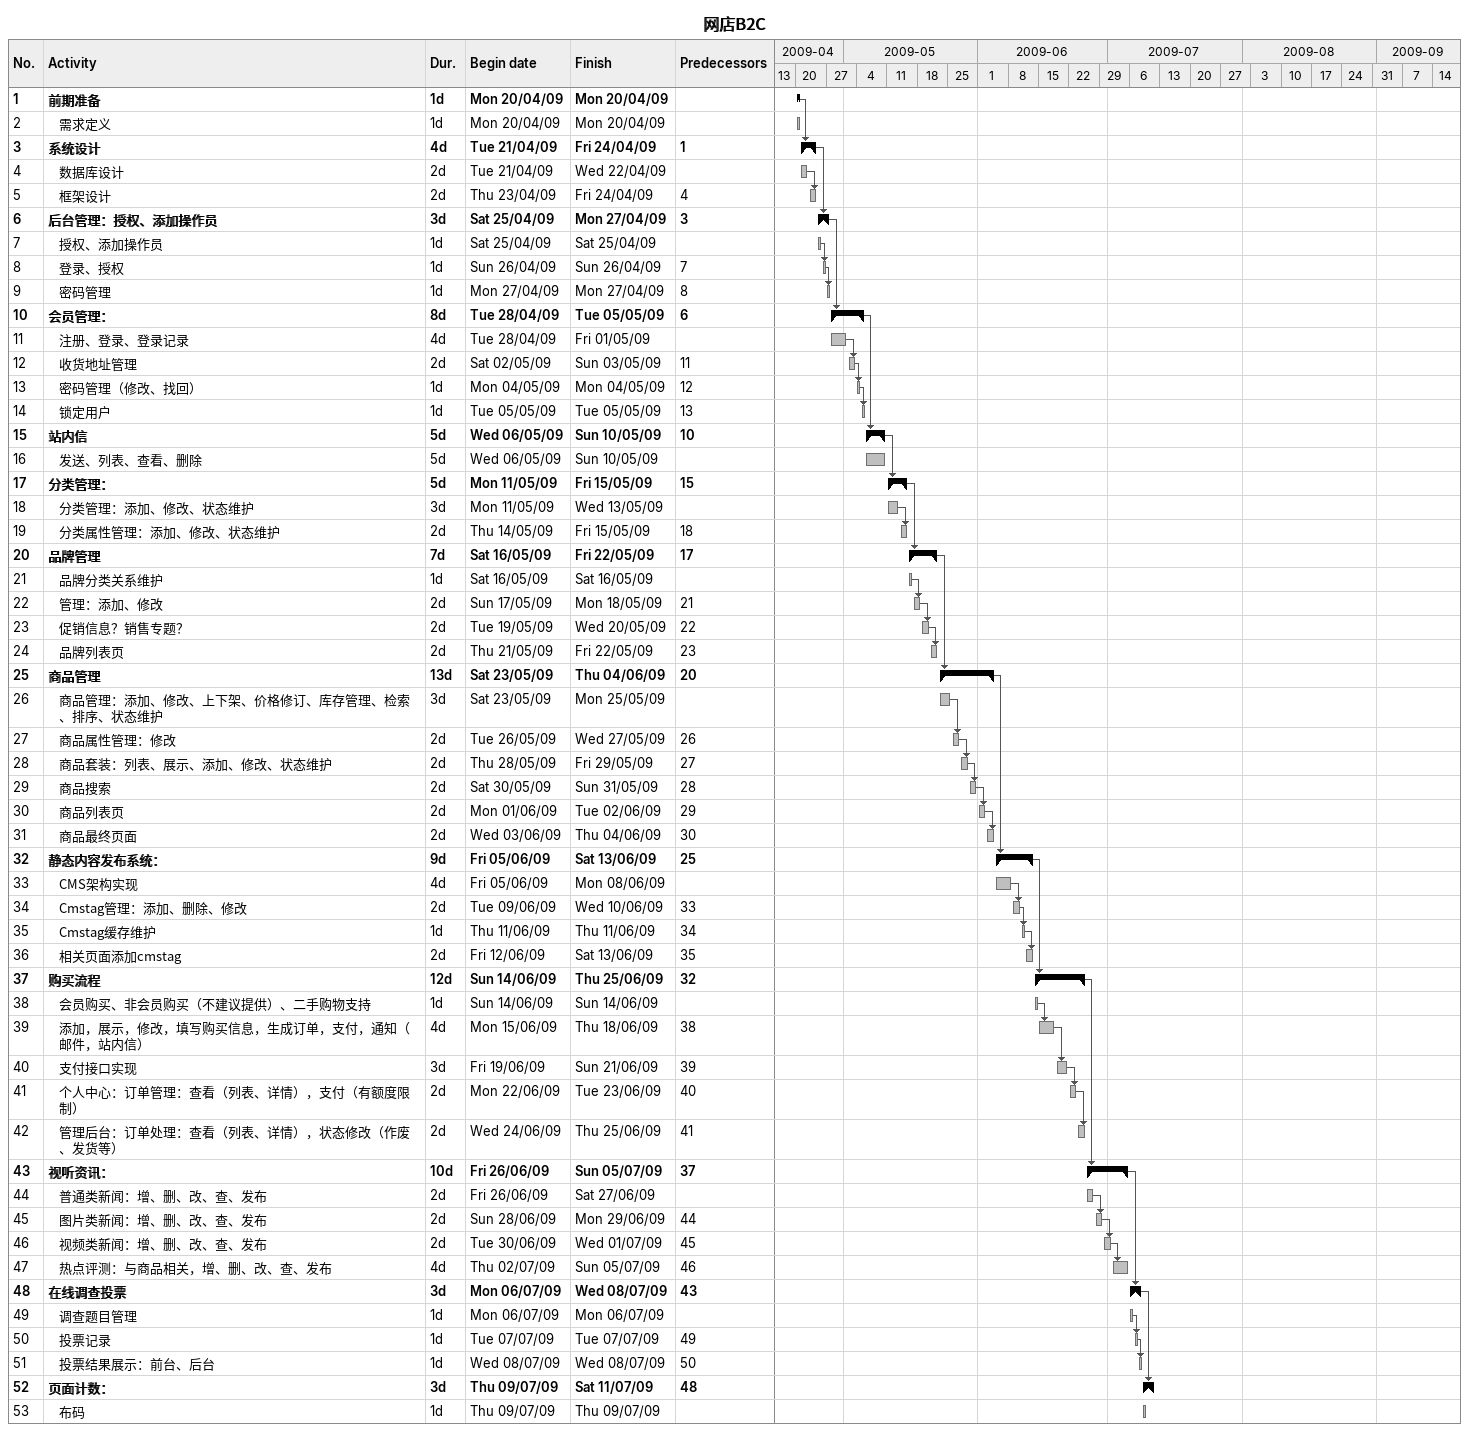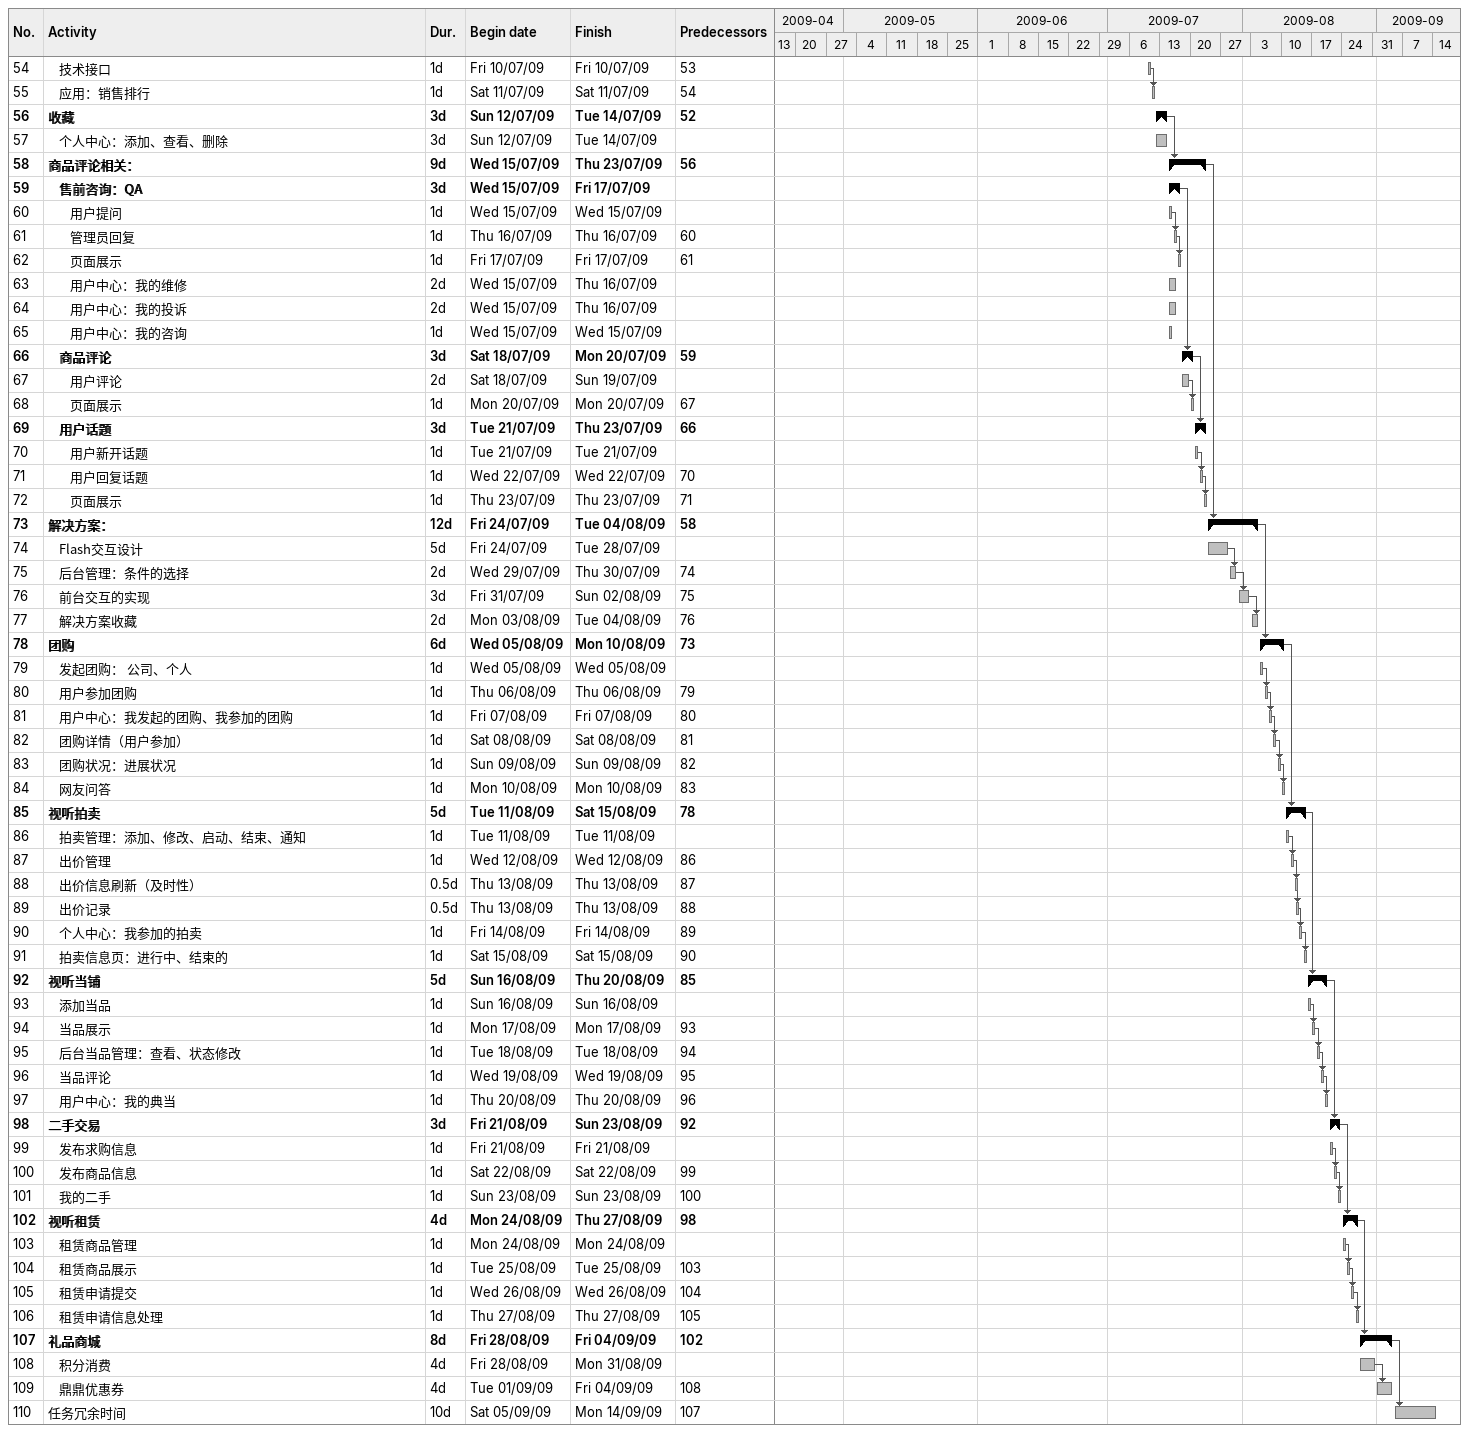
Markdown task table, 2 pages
网店B2C

| ID | Level | Task | Duration | Start | Finish | Predecessors |
|---|---|---|---|---|---|---|
| 1 | 1 | **前期准备** | 1d | 2009-04-20 | 2009-04-20 |  |
| 2 | 2 | 需求定义 | 1d | 2009-04-20 | 2009-04-20 |  |
| 3 | 1 | **系统设计** | 4d | 2009-04-21 | 2009-04-24 | 1 |
| 4 | 2 | 数据库设计 | 2d | 2009-04-21 | 2009-04-22 |  |
| 5 | 2 | 框架设计 | 2d | 2009-04-23 | 2009-04-24 | 4 |
| 6 | 1 | **后台管理：授权、添加操作员** | 3d | 2009-04-25 | 2009-04-27 | 3 |
| 7 | 2 | 授权、添加操作员 | 1d | 2009-04-25 | 2009-04-25 |  |
| 8 | 2 | 登录、授权 | 1d | 2009-04-26 | 2009-04-26 | 7 |
| 9 | 2 | 密码管理 | 1d | 2009-04-27 | 2009-04-27 | 8 |
| 10 | 1 | **会员管理：** | 8d | 2009-04-28 | 2009-05-05 | 6 |
| 11 | 2 | 注册、登录、登录记录 | 4d | 2009-04-28 | 2009-05-01 |  |
| 12 | 2 | 收货地址管理 | 2d | 2009-05-02 | 2009-05-03 | 11 |
| 13 | 2 | 密码管理（修改、找回） | 1d | 2009-05-04 | 2009-05-04 | 12 |
| 14 | 2 | 锁定用户 | 1d | 2009-05-05 | 2009-05-05 | 13 |
| 15 | 1 | **站内信** | 5d | 2009-05-06 | 2009-05-10 | 10 |
| 16 | 2 | 发送、列表、查看、删除 | 5d | 2009-05-06 | 2009-05-10 |  |
| 17 | 1 | **分类管理：** | 5d | 2009-05-11 | 2009-05-15 | 15 |
| 18 | 2 | 分类管理：添加、修改、状态维护 | 3d | 2009-05-11 | 2009-05-13 |  |
| 19 | 2 | 分类属性管理：添加、修改、状态维护 | 2d | 2009-05-14 | 2009-05-15 | 18 |
| 20 | 1 | **品牌管理** | 7d | 2009-05-16 | 2009-05-22 | 17 |
| 21 | 2 | 品牌分类关系维护 | 1d | 2009-05-16 | 2009-05-16 |  |
| 22 | 2 | 管理：添加、修改 | 2d | 2009-05-17 | 2009-05-18 | 21 |
| 23 | 2 | 促销信息？销售专题？ | 2d | 2009-05-19 | 2009-05-20 | 22 |
| 24 | 2 | 品牌列表页 | 2d | 2009-05-21 | 2009-05-22 | 23 |
| 25 | 1 | **商品管理** | 13d | 2009-05-23 | 2009-06-04 | 20 |
| 26 | 2 | 商品管理：添加、修改、上下架、价格修订、库存管理、检索、排序、状态维护 | 3d | 2009-05-23 | 2009-05-25 |  |
| 27 | 2 | 商品属性管理：修改 | 2d | 2009-05-26 | 2009-05-27 | 26 |
| 28 | 2 | 商品套装：列表、展示、添加、修改、状态维护 | 2d | 2009-05-28 | 2009-05-29 | 27 |
| 29 | 2 | 商品搜索 | 2d | 2009-05-30 | 2009-05-31 | 28 |
| 30 | 2 | 商品列表页 | 2d | 2009-06-01 | 2009-06-02 | 29 |
| 31 | 2 | 商品最终页面 | 2d | 2009-06-03 | 2009-06-04 | 30 |
| 32 | 1 | **静态内容发布系统：** | 9d | 2009-06-05 | 2009-06-13 | 25 |
| 33 | 2 | CMS架构实现 | 4d | 2009-06-05 | 2009-06-08 |  |
| 34 | 2 | Cmstag管理：添加、删除、修改 | 2d | 2009-06-09 | 2009-06-10 | 33 |
| 35 | 2 | Cmstag缓存维护 | 1d | 2009-06-11 | 2009-06-11 | 34 |
| 36 | 2 | 相关页面添加cmstag | 2d | 2009-06-12 | 2009-06-13 | 35 |
| 37 | 1 | **购买流程** | 12d | 2009-06-14 | 2009-06-25 | 32 |
| 38 | 2 | 会员购买、非会员购买（不建议提供）、二手购物支持 | 1d | 2009-06-14 | 2009-06-14 |  |
| 39 | 2 | 添加，展示，修改，填写购买信息，生成订单，支付，通知（邮件，站内信） | 4d | 2009-06-15 | 2009-06-18 | 38 |
| 40 | 2 | 支付接口实现 | 3d | 2009-06-19 | 2009-06-21 | 39 |
| 41 | 2 | 个人中心：订单管理：查看（列表、详情），支付（有额度限制） | 2d | 2009-06-22 | 2009-06-23 | 40 |
| 42 | 2 | 管理后台：订单处理：查看（列表、详情），状态修改（作废、发货等） | 2d | 2009-06-24 | 2009-06-25 | 41 |
| 43 | 1 | **视听资讯：** | 10d | 2009-06-26 | 2009-07-05 | 37 |
| 44 | 2 | 普通类新闻：增、删、改、查、发布 | 2d | 2009-06-26 | 2009-06-27 |  |
| 45 | 2 | 图片类新闻：增、删、改、查、发布 | 2d | 2009-06-28 | 2009-06-29 | 44 |
| 46 | 2 | 视频类新闻：增、删、改、查、发布 | 2d | 2009-06-30 | 2009-07-01 | 45 |
| 47 | 2 | 热点评测：与商品相关，增、删、改、查、发布 | 4d | 2009-07-02 | 2009-07-05 | 46 |
| 48 | 1 | **在线调查投票** | 3d | 2009-07-06 | 2009-07-08 | 43 |
| 49 | 2 | 调查题目管理 | 1d | 2009-07-06 | 2009-07-06 |  |
| 50 | 2 | 投票记录 | 1d | 2009-07-07 | 2009-07-07 | 49 |
| 51 | 2 | 投票结果展示：前台、后台 | 1d | 2009-07-08 | 2009-07-08 | 50 |
| 52 | 1 | **页面计数：** | 3d | 2009-07-09 | 2009-07-11 | 48 |
| 53 | 2 | 布码 | 1d | 2009-07-09 | 2009-07-09 |  |
| 54 | 2 | 技术接口 | 1d | 2009-07-10 | 2009-07-10 | 53 |
| 55 | 2 | 应用：销售排行 | 1d | 2009-07-11 | 2009-07-11 | 54 |
| 56 | 1 | **收藏** | 3d | 2009-07-12 | 2009-07-14 | 52 |
| 57 | 2 | 个人中心：添加、查看、删除 | 3d | 2009-07-12 | 2009-07-14 |  |
| 58 | 1 | **商品评论相关：** | 9d | 2009-07-15 | 2009-07-23 | 56 |
| 59 | 2 | **售前咨询：QA** | 3d | 2009-07-15 | 2009-07-17 |  |
| 60 | 3 | 用户提问 | 1d | 2009-07-15 | 2009-07-15 |  |
| 61 | 3 | 管理员回复 | 1d | 2009-07-16 | 2009-07-16 | 60 |
| 62 | 3 | 页面展示 | 1d | 2009-07-17 | 2009-07-17 | 61 |
| 63 | 3 | 用户中心：我的维修 | 2d | 2009-07-15 | 2009-07-16 |  |
| 64 | 3 | 用户中心：我的投诉 | 2d | 2009-07-15 | 2009-07-16 |  |
| 65 | 3 | 用户中心：我的咨询 | 1d | 2009-07-15 | 2009-07-15 |  |
| 66 | 2 | **商品评论** | 3d | 2009-07-18 | 2009-07-20 | 59 |
| 67 | 3 | 用户评论 | 2d | 2009-07-18 | 2009-07-19 |  |
| 68 | 3 | 页面展示 | 1d | 2009-07-20 | 2009-07-20 | 67 |
| 69 | 2 | **用户话题** | 3d | 2009-07-21 | 2009-07-23 | 66 |
| 70 | 3 | 用户新开话题 | 1d | 2009-07-21 | 2009-07-21 |  |
| 71 | 3 | 用户回复话题 | 1d | 2009-07-22 | 2009-07-22 | 70 |
| 72 | 3 | 页面展示 | 1d | 2009-07-23 | 2009-07-23 | 71 |
| 73 | 1 | **解决方案：** | 12d | 2009-07-24 | 2009-08-04 | 58 |
| 74 | 2 | Flash交互设计 | 5d | 2009-07-24 | 2009-07-28 |  |
| 75 | 2 | 后台管理：条件的选择 | 2d | 2009-07-29 | 2009-07-30 | 74 |
| 76 | 2 | 前台交互的实现 | 3d | 2009-07-31 | 2009-08-02 | 75 |
| 77 | 2 | 解决方案收藏 | 2d | 2009-08-03 | 2009-08-04 | 76 |
| 78 | 1 | **团购** | 6d | 2009-08-05 | 2009-08-10 | 73 |
| 79 | 2 | 发起团购： 公司、个人 | 1d | 2009-08-05 | 2009-08-05 |  |
| 80 | 2 | 用户参加团购 | 1d | 2009-08-06 | 2009-08-06 | 79 |
| 81 | 2 | 用户中心：我发起的团购、我参加的团购 | 1d | 2009-08-07 | 2009-08-07 | 80 |
| 82 | 2 | 团购详情（用户参加） | 1d | 2009-08-08 | 2009-08-08 | 81 |
| 83 | 2 | 团购状况：进展状况 | 1d | 2009-08-09 | 2009-08-09 | 82 |
| 84 | 2 | 网友问答 | 1d | 2009-08-10 | 2009-08-10 | 83 |
| 85 | 1 | **视听拍卖** | 5d | 2009-08-11 | 2009-08-15 | 78 |
| 86 | 2 | 拍卖管理：添加、修改、启动、结束、通知 | 1d | 2009-08-11 | 2009-08-11 |  |
| 87 | 2 | 出价管理 | 1d | 2009-08-12 | 2009-08-12 | 86 |
| 88 | 2 | 出价信息刷新（及时性） | 0.5d | 2009-08-13 | 2009-08-13 | 87 |
| 89 | 2 | 出价记录 | 0.5d | 2009-08-13 | 2009-08-13 | 88 |
| 90 | 2 | 个人中心：我参加的拍卖 | 1d | 2009-08-14 | 2009-08-14 | 89 |
| 91 | 2 | 拍卖信息页：进行中、结束的 | 1d | 2009-08-15 | 2009-08-15 | 90 |
| 92 | 1 | **视听当铺** | 5d | 2009-08-16 | 2009-08-20 | 85 |
| 93 | 2 | 添加当品 | 1d | 2009-08-16 | 2009-08-16 |  |
| 94 | 2 | 当品展示 | 1d | 2009-08-17 | 2009-08-17 | 93 |
| 95 | 2 | 后台当品管理：查看、状态修改 | 1d | 2009-08-18 | 2009-08-18 | 94 |
| 96 | 2 | 当品评论 | 1d | 2009-08-19 | 2009-08-19 | 95 |
| 97 | 2 | 用户中心：我的典当 | 1d | 2009-08-20 | 2009-08-20 | 96 |
| 98 | 1 | **二手交易** | 3d | 2009-08-21 | 2009-08-23 | 92 |
| 99 | 2 | 发布求购信息 | 1d | 2009-08-21 | 2009-08-21 |  |
| 100 | 2 | 发布商品信息 | 1d | 2009-08-22 | 2009-08-22 | 99 |
| 101 | 2 | 我的二手 | 1d | 2009-08-23 | 2009-08-23 | 100 |
| 102 | 1 | **视听租赁** | 4d | 2009-08-24 | 2009-08-27 | 98 |
| 103 | 2 | 租赁商品管理 | 1d | 2009-08-24 | 2009-08-24 |  |
| 104 | 2 | 租赁商品展示 | 1d | 2009-08-25 | 2009-08-25 | 103 |
| 105 | 2 | 租赁申请提交 | 1d | 2009-08-26 | 2009-08-26 | 104 |
| 106 | 2 | 租赁申请信息处理 | 1d | 2009-08-27 | 2009-08-27 | 105 |
| 107 | 1 | **礼品商城** | 8d | 2009-08-28 | 2009-09-04 | 102 |
| 108 | 2 | 积分消费 | 4d | 2009-08-28 | 2009-08-31 |  |
| 109 | 2 | 鼎鼎优惠券 | 4d | 2009-09-01 | 2009-09-04 | 108 |
| 110 | 1 | 任务冗余时间 | 10d | 2009-09-05 | 2009-09-14 | 107 |
